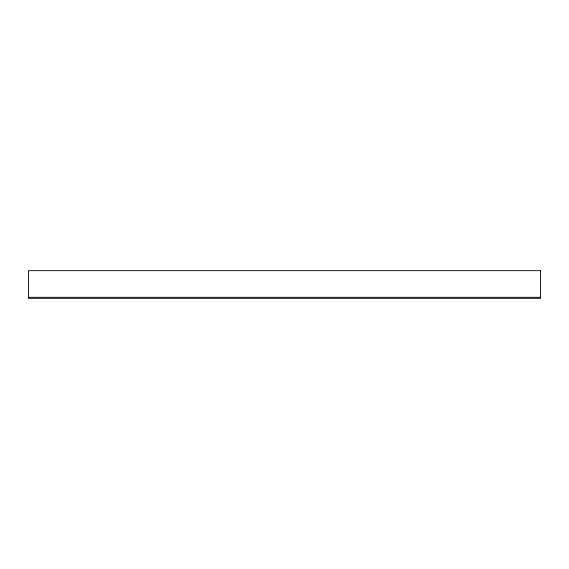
<?xml version="1.0" encoding="UTF-8"?>
<svg xmlns="http://www.w3.org/2000/svg" width="569" height="569" viewBox="0 0 569 569"><rect width="100%" height="100%" fill="white"/><g stroke="black" fill="none" stroke-linecap="round" stroke-linejoin="round"><path stroke-width="0.85" d="M28.45 297.303L540.55 297.303M540.55 270.673L28.45 270.673L28.457 298.327L540.55 298.327L540.55 270.673"/></g></svg>
